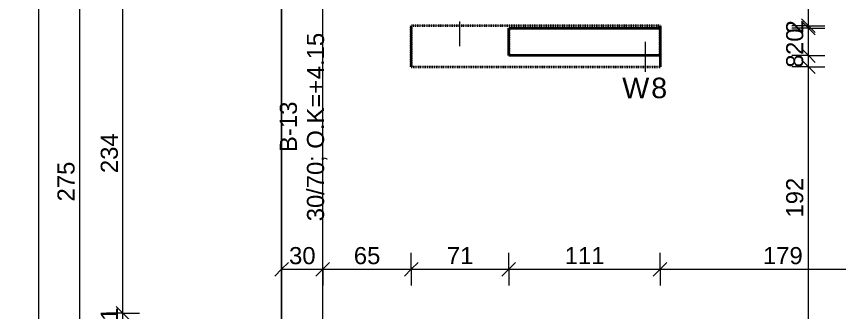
# Model space of a CAD drawing. Header units: centimetres. Extents: x 43 to 2252, y 95 to 1890.
# Drawn here: x 43 to 644, y 1206 to 1422 of the extents above; entities that cross this region are included whole.
import ezdxf

# ---------------------------------------------------------------- set-up
doc = ezdxf.new("R2010")
doc.units = ezdxf.units.CM
doc.linetypes.add('Beton Ole', pattern=[0.3, 0.15, -0.15])
for name, color, linetype, lineweight in [('Dimensions', 130, 'Continuous', 9), ('Dimensions-50', 130, 'Continuous', 9), ('IfcBuildingElementProxy', 7, 'Continuous', 18), ('IfcSlab', 7, 'Continuous', 18), ('IfcWall', 7, 'Continuous', 25), ('Structural Framing Tags', 130, 'Continuous', 9), ('Wall Tags', 130, 'Continuous', 9)]:
    doc.layers.add(name, color=color, linetype=linetype, lineweight=lineweight)
doc.styles.add('Arial', font='arial.ttf', dxfattribs={"height": 12.5})
doc.styles.add('Arial_1', font='arial.ttf', dxfattribs={"height": 15})
doc.dimstyles.new('Deng_-_2mm_Arial_2', dxfattribs={"dimscale": 30.48, "dimtxt": 12.753242, "dimasz": 0.328084, "dimexe": 0.393701, "dimexo": 0.0625, "dimgap": 0, "dimtad": 1, "dimdec": 0, "dimzin": 0, "dimdsep": 46, "dimtxsty": 'Arial', "dimblk1": 'OBLIQUE', "dimblk2": 'OBLIQUE', "dimsah": 1, "dimcen": 0.09, "dimazin": 0, "dimtfac": 1, "dimtdec": 4, "dimtix": 1, "dimtmove": 0, "dimatfit": 3, "dimfxl": 0.393701, "dimfxlon": 1, "dimtvp": 1, "dimtolj": 1, "dimtzin": 0, "dimarcsym": 2})

# ---------------------------------------------------------------- blocks, each defined once
blk = doc.blocks.new('M_Concrete-Rectangular Beam1 - 30_70-8936688-K-31')
at = {"layer": 'IfcBuildingElementProxy'}
for p, q in [((-105.27, 15), (-105.27, 7.05)), ((-105.27, 7.05), (-105.27, 15)), ((140.01, 15), (-105.27, 15)), ((-105.27, 15), (170.01, 15)), ((170.01, 15), (140.01, 15)), ((170.01, 15), (170.01, 7)), ((170.01, 5), (170.01, 15)), ((170.01, 7), (170.01, 5)), ((-105.27, -15), (168.05, -15)), ((-105.27, -15), (168.05, -15))]:
    blk.add_line(p, q, dxfattribs=at)
at = {"layer": 'IfcBuildingElementProxy', "color": 43}
for p, q in [((-105.27, 7.05), (-105.27, -15)), ((-105.27, -15), (-105.27, 7.05)), ((170.01, 5), (170.01, -15)), ((170.01, -15), (170.01, 5)), ((168.05, -15), (170.01, -15)), ((168.05, -15), (170.01, -15))]:
    blk.add_line(p, q, dxfattribs=at)
blk = doc.blocks.new('DIMBLOCK70-K-31')
at = {"layer": 'Dimensions-50', "transparency": 16777216}
for p, q in [((120.74, 1204.42), (115.74, 1209.42)), ((120.74, 1204.42), (108.74, 1204.42)), ((120.74, 1192.93), (120.74, 1204.42)), ((120.74, 1204.42), (125.74, 1199.42)), ((120.74, 1204.42), (132.74, 1204.42)), ((120.74, 1192.93), (115.74, 1197.93)), ((120.74, 1192.93), (108.74, 1192.93)), ((120.74, 1192.93), (125.74, 1187.93)), ((120.74, 1192.93), (132.74, 1192.93))]:
    blk.add_line(p, q, dxfattribs=at)
at = {"layer": 'Dimensions-50', "color": 0, "transparency": 16777216, "insert": (104.51, 1189.06), "char_height": 12.5, "width": 23.0736, "attachment_point": 1, "rotation": 90, "line_spacing_factor": 0.941778, "style": 'Arial'}
blk.add_mtext('11', dxfattribs=at)
blk = doc.blocks.new('_Oblique')
at = {"color": 0, "linetype": 'ByBlock', "lineweight": -2}
blk.add_line((-0.5, -0.5), (0.5, 0.5), dxfattribs=at)
blk = doc.blocks.new('DIMBLOCK71-K-31')
at = {"layer": 'Dimensions-50', "transparency": 16777216}
for p, q in [((120.74, 1438.22), (115.74, 1443.22)), ((120.74, 1438.22), (108.74, 1438.22)), ((120.74, 1204.42), (120.74, 1438.22)), ((120.74, 1438.22), (125.74, 1433.22)), ((120.74, 1438.22), (132.74, 1438.22)), ((120.74, 1204.42), (115.74, 1209.42)), ((120.74, 1204.42), (108.74, 1204.42)), ((120.74, 1204.42), (125.74, 1199.42)), ((120.74, 1204.42), (132.74, 1204.42))]:
    blk.add_line(p, q, dxfattribs=at)
at = {"layer": 'Dimensions-50', "color": 0, "transparency": 16777216, "insert": (104.51, 1306.9), "char_height": 12.5, "width": 34.6103, "attachment_point": 1, "rotation": 90, "line_spacing_factor": 0.941778, "style": 'Arial'}
blk.add_mtext('234', dxfattribs=at)
blk = doc.blocks.new('DIMBLOCK79-K-31')
at = {"layer": 'Dimensions-50', "transparency": 16777216}
for p, q in [((89.11, 1438.22), (84.11, 1443.22)), ((89.11, 1438.22), (77.11, 1438.22)), ((89.11, 1438.22), (89.11, 1162.93)), ((89.11, 1438.22), (94.11, 1433.22)), ((89.11, 1438.22), (101.11, 1438.22)), ((89.11, 1162.93), (84.11, 1167.93)), ((89.11, 1162.93), (77.11, 1162.93)), ((89.11, 1162.93), (94.11, 1157.93)), ((89.11, 1162.93), (101.11, 1162.93))]:
    blk.add_line(p, q, dxfattribs=at)
at = {"layer": 'Dimensions-50', "color": 0, "transparency": 16777216, "insert": (72.88, 1286.15), "char_height": 12.5, "width": 34.6103, "attachment_point": 1, "rotation": 90, "line_spacing_factor": 0.941778, "style": 'Arial'}
blk.add_mtext('275', dxfattribs=at)
blk = doc.blocks.new('DIMBLOCK82-K-31')
at = {"layer": 'Dimensions-50', "transparency": 16777216}
for p, q in [((59.33, 1754.69), (47.33, 1754.69)), ((59.33, 1754.69), (54.33, 1759.69)), ((59.33, 289.85), (59.33, 1754.69)), ((59.33, 1754.69), (64.33, 1749.69)), ((59.33, 1754.69), (71.33, 1754.69)), ((59.33, 289.85), (54.33, 294.85)), ((59.33, 289.85), (47.33, 289.85)), ((59.33, 289.85), (64.33, 284.85)), ((59.33, 289.85), (71.33, 289.85))]:
    blk.add_line(p, q, dxfattribs=at)
at = {"layer": 'Dimensions-50', "color": 0, "transparency": 16777216, "insert": (43.1, 1003.04), "char_height": 12.5, "width": 46.1471, "attachment_point": 1, "rotation": 90, "line_spacing_factor": 0.941778, "style": 'Arial'}
blk.add_mtext('1465', dxfattribs=at)
blk = doc.blocks.new('DIMBLOCK98-K-31')
at = {"layer": 'Dimensions-50', "transparency": 16777216}
for p, q in [((236.72, 1236.57), (236.72, 1248.57)), ((266.72, 1236.57), (266.72, 1248.57)), ((236.72, 1236.57), (241.72, 1241.57)), ((266.72, 1236.57), (271.72, 1241.57)), ((236.72, 1236.57), (231.72, 1231.57)), ((236.72, 1236.57), (266.72, 1236.57)), ((236.72, 1236.57), (236.72, 1224.57)), ((266.72, 1236.57), (261.72, 1231.57)), ((266.72, 1236.57), (266.72, 1224.57))]:
    blk.add_line(p, q, dxfattribs=at)
at = {"layer": 'Dimensions-50', "color": 0, "transparency": 16777216, "insert": (242.1, 1252.8), "char_height": 12.5, "width": 23.0736, "attachment_point": 1, "line_spacing_factor": 0.941778, "style": 'Arial'}
blk.add_mtext('30', dxfattribs=at)
blk = doc.blocks.new('DIMBLOCK99-K-31')
at = {"layer": 'Dimensions-50', "transparency": 16777216}
for p, q in [((266.72, 1236.57), (266.72, 1248.57)), ((331.38, 1236.57), (331.38, 1248.57)), ((266.72, 1236.57), (271.72, 1241.57)), ((331.38, 1236.57), (336.38, 1241.57)), ((266.72, 1236.57), (261.72, 1231.57)), ((266.72, 1236.57), (331.38, 1236.57)), ((266.72, 1236.57), (266.72, 1224.57)), ((331.38, 1236.57), (326.38, 1231.57)), ((331.38, 1236.57), (331.38, 1224.57))]:
    blk.add_line(p, q, dxfattribs=at)
at = {"layer": 'Dimensions-50', "color": 0, "transparency": 16777216, "insert": (289.44, 1252.8), "char_height": 12.5, "width": 23.0736, "attachment_point": 1, "line_spacing_factor": 0.941778, "style": 'Arial'}
blk.add_mtext('65', dxfattribs=at)
blk = doc.blocks.new('DIMBLOCK100-K-31')
at = {"layer": 'Dimensions-50', "transparency": 16777216}
for p, q in [((331.38, 1236.57), (331.38, 1248.57)), ((402.72, 1236.57), (402.72, 1248.57)), ((331.38, 1236.57), (336.38, 1241.57)), ((402.72, 1236.57), (407.72, 1241.57)), ((331.38, 1236.57), (326.38, 1231.57)), ((331.38, 1236.57), (402.72, 1236.57)), ((331.38, 1236.57), (331.38, 1224.57)), ((402.72, 1236.57), (397.72, 1231.57)), ((402.72, 1236.57), (402.72, 1224.57))]:
    blk.add_line(p, q, dxfattribs=at)
at = {"layer": 'Dimensions-50', "color": 0, "transparency": 16777216, "insert": (357.44, 1252.8), "char_height": 12.5, "width": 23.0736, "attachment_point": 1, "line_spacing_factor": 0.941778, "style": 'Arial'}
blk.add_mtext('71', dxfattribs=at)
blk = doc.blocks.new('DIMBLOCK101-K-31')
at = {"layer": 'Dimensions-50', "transparency": 16777216}
for p, q in [((402.72, 1236.57), (402.72, 1248.57)), ((513.25, 1236.57), (513.25, 1248.57)), ((402.72, 1236.57), (407.72, 1241.57)), ((513.25, 1236.57), (518.25, 1241.57)), ((402.72, 1236.57), (397.72, 1231.57)), ((402.72, 1236.57), (513.25, 1236.57)), ((402.72, 1236.57), (402.72, 1224.57)), ((513.25, 1236.57), (508.25, 1231.57)), ((513.25, 1236.57), (513.25, 1224.57))]:
    blk.add_line(p, q, dxfattribs=at)
at = {"layer": 'Dimensions-50', "color": 0, "transparency": 16777216, "insert": (443.56, 1252.8), "char_height": 12.5, "width": 34.6103, "attachment_point": 1, "line_spacing_factor": 0.941778, "style": 'Arial'}
blk.add_mtext('111', dxfattribs=at)
blk = doc.blocks.new('DIMBLOCK102-K-31')
at = {"layer": 'Dimensions-50', "transparency": 16777216}
for p, q in [((513.25, 1236.57), (513.25, 1248.57)), ((692.33, 1236.57), (692.33, 1248.57)), ((513.25, 1236.57), (518.25, 1241.57)), ((692.33, 1236.57), (697.33, 1241.57)), ((513.25, 1236.57), (508.25, 1231.57)), ((513.25, 1236.57), (692.33, 1236.57)), ((513.25, 1236.57), (513.25, 1224.57)), ((692.33, 1236.57), (687.33, 1231.57)), ((692.33, 1236.57), (692.33, 1224.57))]:
    blk.add_line(p, q, dxfattribs=at)
at = {"layer": 'Dimensions-50', "color": 0, "transparency": 16777216, "insert": (588.37, 1252.8), "char_height": 12.5, "width": 34.6103, "attachment_point": 1, "line_spacing_factor": 0.941778, "style": 'Arial'}
blk.add_mtext('179', dxfattribs=at)
blk = doc.blocks.new('DIMBLOCK189-K-31')
at = {"layer": 'Dimensions-50', "transparency": 16777216}
for p, q in [((621.61, 1384.69), (616.61, 1389.69)), ((621.61, 1384.69), (609.61, 1384.69)), ((621.61, 1192.93), (621.61, 1384.69)), ((621.61, 1384.69), (626.61, 1379.69)), ((621.61, 1384.69), (633.61, 1384.69)), ((621.61, 1192.93), (616.61, 1197.93)), ((621.61, 1192.93), (609.61, 1192.93)), ((621.61, 1192.93), (626.61, 1187.93)), ((621.61, 1192.93), (633.61, 1192.93))]:
    blk.add_line(p, q, dxfattribs=at)
at = {"layer": 'Dimensions-50', "color": 0, "transparency": 16777216, "insert": (605.39, 1274.39), "char_height": 12.5, "width": 34.6103, "attachment_point": 1, "rotation": 90, "line_spacing_factor": 0.941778, "style": 'Arial'}
blk.add_mtext('192', dxfattribs=at)
blk = doc.blocks.new('DIMBLOCK190-K-31')
at = {"layer": 'Dimensions-50', "transparency": 16777216}
for p, q in [((621.61, 1392.93), (616.61, 1397.93)), ((621.61, 1392.93), (609.61, 1392.93)), ((621.61, 1384.69), (616.61, 1389.69)), ((621.61, 1384.69), (621.61, 1392.93)), ((621.61, 1392.93), (626.61, 1387.93)), ((621.61, 1392.93), (633.61, 1392.93)), ((621.61, 1384.69), (609.61, 1384.69)), ((621.61, 1384.69), (626.61, 1379.69)), ((621.61, 1384.69), (633.61, 1384.69))]:
    blk.add_line(p, q, dxfattribs=at)
at = {"layer": 'Dimensions-50', "color": 0, "transparency": 16777216, "insert": (605.39, 1384), "char_height": 12.5, "width": 11.5368, "attachment_point": 1, "rotation": 90, "line_spacing_factor": 0.941778, "style": 'Arial'}
blk.add_mtext('\\fArial|b0|i0|c177|p34|;8', dxfattribs=at)
blk = doc.blocks.new('DIMBLOCK191-K-31')
at = {"layer": 'Dimensions-50', "transparency": 16777216}
for p, q in [((621.61, 1412.93), (616.61, 1417.93)), ((621.61, 1412.93), (609.61, 1412.93)), ((621.61, 1392.93), (621.61, 1412.93)), ((621.61, 1412.93), (626.61, 1407.93)), ((621.61, 1412.93), (633.61, 1412.93)), ((621.61, 1392.93), (616.61, 1397.93)), ((621.61, 1392.93), (609.61, 1392.93)), ((621.61, 1392.93), (626.61, 1387.93)), ((621.61, 1392.93), (633.61, 1392.93))]:
    blk.add_line(p, q, dxfattribs=at)
at = {"layer": 'Dimensions-50', "color": 0, "transparency": 16777216, "insert": (605.39, 1393.32), "char_height": 12.5, "width": 23.0736, "attachment_point": 1, "rotation": 90, "line_spacing_factor": 0.941778, "style": 'Arial'}
blk.add_mtext('20', dxfattribs=at)
blk = doc.blocks.new('DIMBLOCK192-K-31')
at = {"layer": 'Dimensions-50', "transparency": 16777216}
for p, q in [((621.61, 1414.69), (616.61, 1419.69)), ((621.61, 1412.93), (616.61, 1417.93)), ((621.61, 1414.69), (609.61, 1414.69)), ((621.61, 1412.93), (609.61, 1412.93)), ((621.61, 1412.93), (621.61, 1414.69)), ((621.61, 1414.69), (626.61, 1409.69)), ((621.61, 1414.69), (633.61, 1414.69)), ((621.61, 1412.93), (626.61, 1407.93)), ((621.61, 1412.93), (633.61, 1412.93))]:
    blk.add_line(p, q, dxfattribs=at)
at = {"layer": 'Dimensions-50', "color": 0, "transparency": 16777216, "insert": (605.39, 1409), "char_height": 12.5, "width": 11.5368, "attachment_point": 1, "rotation": 90, "line_spacing_factor": 0.941778, "style": 'Arial'}
blk.add_mtext('\\fArial|b0|i0|c177|p34|;2', dxfattribs=at)
blk = doc.blocks.new('DIMBLOCK193-K-31')
at = {"layer": 'Dimensions-50', "transparency": 16777216}
for p, q in [((621.61, 1724.69), (609.61, 1724.69)), ((621.61, 1724.69), (616.61, 1729.69)), ((621.61, 1414.69), (621.61, 1724.69)), ((621.61, 1724.69), (626.61, 1719.69)), ((621.61, 1724.69), (633.61, 1724.69)), ((621.61, 1414.69), (616.61, 1419.69)), ((621.61, 1414.69), (609.61, 1414.69)), ((621.61, 1414.69), (626.61, 1409.69)), ((621.61, 1414.69), (633.61, 1414.69))]:
    blk.add_line(p, q, dxfattribs=at)
at = {"layer": 'Dimensions-50', "color": 0, "transparency": 16777216, "insert": (605.39, 1555.27), "char_height": 12.5, "width": 34.6103, "attachment_point": 1, "rotation": 90, "line_spacing_factor": 0.941778, "style": 'Arial'}
blk.add_mtext('310', dxfattribs=at)

msp = doc.modelspace()

# ---------------------------------------------------------------- linework, layer by layer
at = {"layer": 'IfcSlab'}
msp.add_line((236.72, 1162.93), (236.72, 1438.22), dxfattribs=at)
at = {"layer": 'IfcWall', "color": 10, "linetype": 'Beton Ole', "lineweight": 35}
for p, q in [((513.25, 1414.69), (331.38, 1414.69)), ((331.38, 1414.69), (331.38, 1384.69)), ((513.25, 1414.69), (331.38, 1414.69)), ((331.38, 1384.69), (331.38, 1414.69)), ((402.72, 1412.93), (402.72, 1392.93)), ((402.72, 1412.93), (513.25, 1412.93)), ((513.25, 1414.69), (513.25, 1384.69)), ((513.25, 1392.93), (513.25, 1412.93)), ((513.25, 1392.93), (402.72, 1392.93)), ((331.38, 1384.69), (513.25, 1384.69)), ((331.38, 1384.69), (513.25, 1384.69))]:
    msp.add_line(p, q, dxfattribs=at)
at = {"layer": 'IfcWall', "color": 10, "lineweight": 35}
for p, q in [((402.72, 1392.93), (402.72, 1412.93)), ((402.72, 1412.93), (513.25, 1412.93)), ((513.25, 1414.69), (513.25, 1384.69)), ((513.25, 1392.93), (402.72, 1392.93))]:
    msp.add_line(p, q, dxfattribs=at)
at = {"layer": 'IfcWall', "color": 253, "linetype": 'Beton Ole', "lineweight": 35}
msp.add_line((513.25, 1412.93), (513.25, 1392.93), dxfattribs=at)
at = {"layer": 'Wall Tags'}
for p, q in [((366.99, 1399.69), (366.99, 1417.87)), ((502.3, 1402.93), (502.3, 1380.88))]:
    msp.add_line(p, q, dxfattribs=at)

# ---------------------------------------------------------------- block references
at = {"layer": 'IfcBuildingElementProxy', "rotation": 89.99999999999991}
msp.add_blockref('M_Concrete-Rectangular Beam1 - 30_70-8936688-K-31', (251.72, 1298.2), dxfattribs=at)

# ---------------------------------------------------------------- texts
at = {"layer": 'Structural Framing Tags', "color": 7, "char_height": 12.5, "attachment_point": 1, "rotation": 90, "style": 'Arial'}
for s, insert, width in [('4.15', (255.21, 1375.54), 40.8861), ('; O.K=+', (255.21, 1315.01), 73.3544), ('13', (235.37, 1339.82), 23.2489), ('B-', (235.37, 1322.29), 21.2447), ('70', (255.21, 1295.83), 23.2489), ('\\fArial|b0|i0|c177|p34|;/', (255.21, 1290.87), 6.0127), ('30', (255.21, 1271.69), 23.2489)]:
    msp.add_mtext(s, dxfattribs=dict(at, insert=insert, width=width))
at = {"layer": 'Wall Tags', "color": 7, "char_height": 15, "attachment_point": 1, "style": 'Arial_1'}
for s, insert, width in [('\\fArial|b0|i0|c177|p34|;W', (485.6, 1376.7), 25.654), ('\\fArial|b0|i0|c177|p34|;8', (506.76, 1376.7), 14.4304)]:
    msp.add_mtext(s, dxfattribs=dict(at, insert=insert, width=width))

# ---------------------------------------------------------------- dimensions: what is measured, and where the dimension line sits
at = {"layer": 'Dimensions'}
for base, p1, p2, override, picture, middle in [((59.33, 1754.69), (71.33, 289.85), (71.33, 1754.69), {"dimpost": '<>', "dimfxl": 1464.843034}, 'DIMBLOCK82-K-31', (52.95, 1022.27)), ((621.61, 1724.69), (609.61, 1414.69), (609.61, 1724.69), {"dimpost": '<>', "dimfxl": 310}, 'DIMBLOCK193-K-31', (615.23, 1569.69)), ((89.11, 1162.93), (101.11, 1438.22), (101.11, 1162.93), {"dimpost": '<>', "dimfxl": 275.286436}, 'DIMBLOCK79-K-31', (82.73, 1300.57)), ((120.74, 1438.22), (132.74, 1204.42), (132.74, 1438.22), {"dimpost": '<>', "dimfxl": 233.795409}, 'DIMBLOCK71-K-31', (114.36, 1321.32)), ((621.61, 1414.69), (609.61, 1412.93), (609.61, 1414.69), {"dimpost": '<>', "dimfxl": 1.757865}, 'DIMBLOCK192-K-31', (615.34, 1413.81)), ((621.61, 1412.93), (609.61, 1392.93), (609.61, 1412.93), {"dimpost": '<>', "dimfxl": 20}, 'DIMBLOCK191-K-31', (615.23, 1402.93)), ((621.61, 1392.93), (609.61, 1384.69), (609.61, 1392.93), {"dimpost": '<>', "dimfxl": 8.242135}, 'DIMBLOCK190-K-31', (615.23, 1388.81)), ((621.61, 1384.69), (609.61, 1192.93), (609.61, 1384.69), {"dimpost": '<>', "dimfxl": 191.757865}, 'DIMBLOCK189-K-31', (615.23, 1288.81)), ((120.74, 1204.42), (132.74, 1192.93), (132.74, 1204.42), {"dimpost": '<>', "dimfxl": 11.491027}, 'DIMBLOCK70-K-31', (114.47, 1198.68))]:
    dim = msp.add_linear_dim(base=base, p1=p1, p2=p2, angle=90, dimstyle='Deng_-_2mm_Arial_2', override=override, dxfattribs=at)
    dim.commit()
    dim.dimension.update_dxf_attribs({"geometry": picture, "text_midpoint": middle})
for base, p1, p2, override, picture, middle in [((266.72, 1236.57), (236.72, 1248.57), (266.72, 1248.57), {"dimpost": '<>', "dimfxl": 30}, 'DIMBLOCK98-K-31', (251.72, 1242.96)), ((331.38, 1236.57), (266.72, 1248.57), (331.38, 1248.57), {"dimpost": '<>', "dimfxl": 64.663723}, 'DIMBLOCK99-K-31', (299.05, 1242.95)), ((402.72, 1236.57), (331.38, 1248.57), (402.72, 1248.57), {"dimpost": '<>', "dimfxl": 71.336277}, 'DIMBLOCK100-K-31', (367.05, 1242.85)), ((513.25, 1236.57), (402.72, 1248.57), (513.25, 1248.57), {"dimpost": '<>', "dimfxl": 110.534404}, 'DIMBLOCK101-K-31', (457.98, 1242.85)), ((692.33, 1236.57), (513.25, 1248.57), (692.33, 1224.57), {"dimpost": '<>', "dimfxl": 180.678433}, 'DIMBLOCK102-K-31', (602.79, 1242.95))]:
    dim = msp.add_linear_dim(base=base, p1=p1, p2=p2, dimstyle='Deng_-_2mm_Arial_2', override=override, dxfattribs=at)
    dim.commit()
    dim.dimension.update_dxf_attribs({"geometry": picture, "text_midpoint": middle})

doc.saveas('drawing.dxf')
